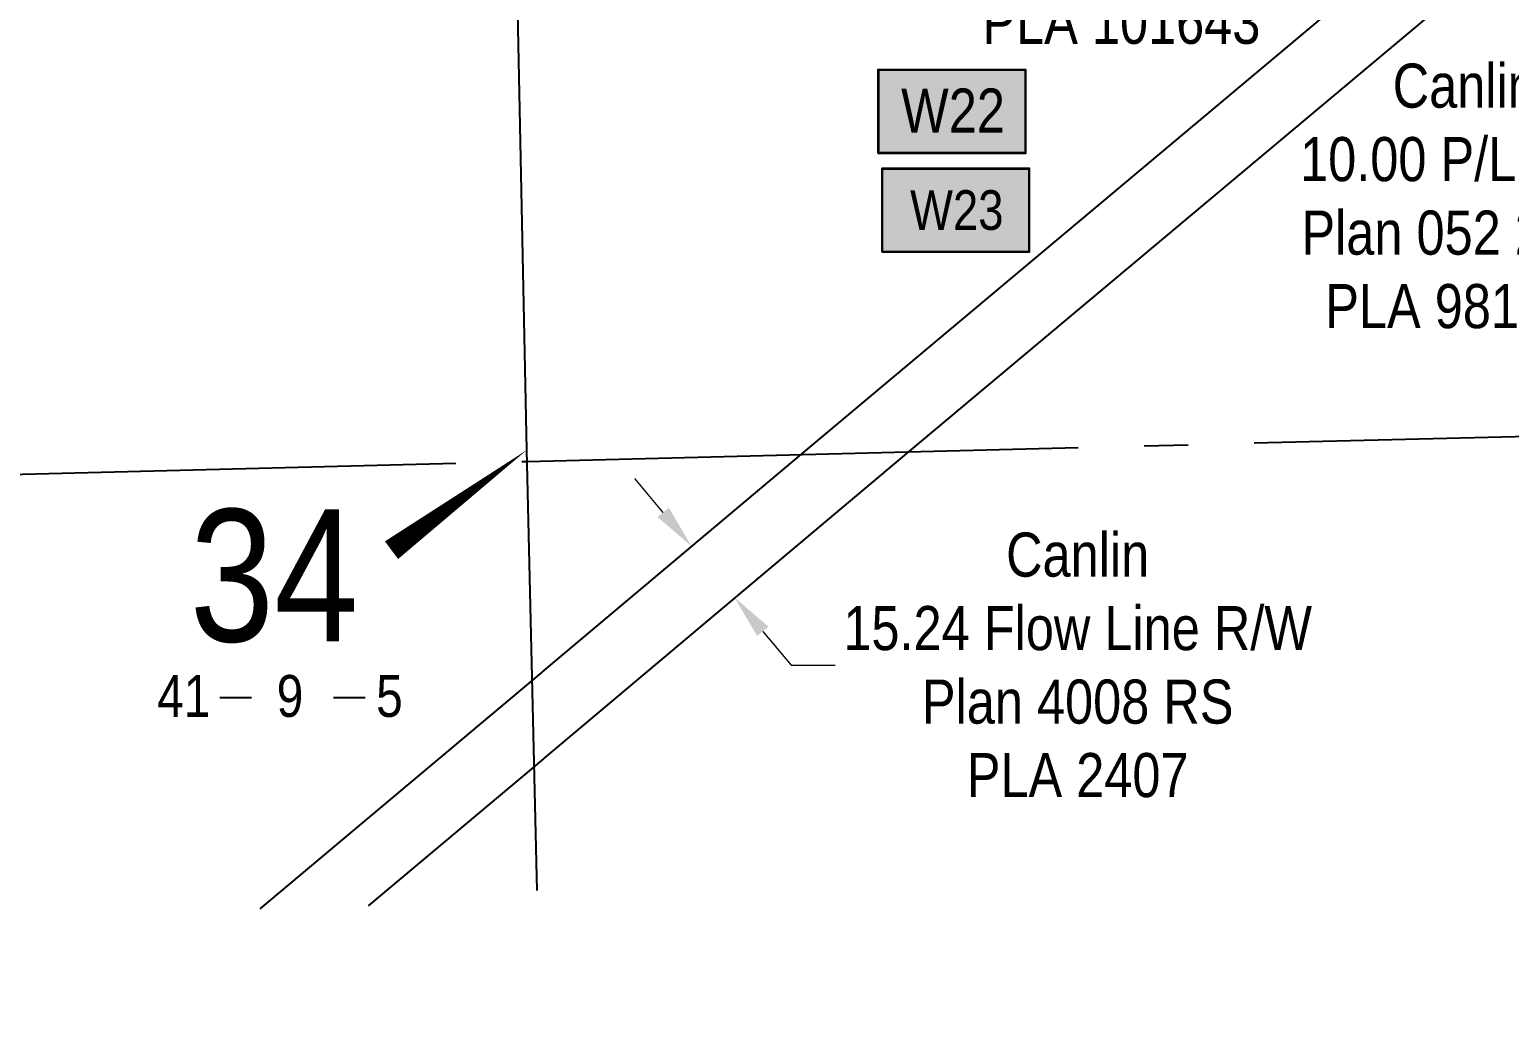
# Model space of a CAD drawing. Extents: x 616011 to 624727, y 5824635 to 5831187.
# Drawn here: x 620991.8 to 621327.5, y 5826260 to 5826485.8 of the extents above; entities that cross this region are included whole.
import ezdxf
from ezdxf.enums import TextEntityAlignment as Align

# ---------------------------------------------------------------- set-up
doc = ezdxf.new("R2010")
doc.units = 0
doc.header["$LTSCALE"] = 5
doc.header["$PDSIZE"] = 0.5
doc.linetypes.add('foc-QUARTERLINE', pattern=[33, 25, -3, 2, -3])
doc.layers.get('Defpoints').update_dxf_attribs({"color": 9})
for name, color, linetype in [('10', 1, 'Continuous'), ('9', 3, 'Continuous'), ('C-RW', 13, 'Continuous'), ('L-QSEC', 8, 'foc-QUARTERLINE'), ('L-SECLBL', 7, 'Continuous'), ('P-TEMP-BLOCKS', 250, 'Continuous')]:
    doc.layers.add(name, color=color, linetype=linetype)
doc.layers.add('C-RW-T', color=13, linetype='Continuous', lineweight=9)
doc.styles.add('80CG', font='ARIALN.TTF', dxfattribs={"height": 10})
doc.styles.add('80L', font='ARIALN.TTF', dxfattribs={"height": 10})
doc.styles.add('SIMPLEX', font='ARIALN.TTF')
doc.dimstyles.new('Compass 5 000', dxfattribs={"dimscale": 5, "dimtxt": 9, "dimasz": 2, "dimexe": 0.2, "dimexo": 0.0625, "dimgap": 0.5, "dimtad": 0, "dimtih": 1, "dimtoh": 1, "dimzin": 0, "dimdsep": 46, "dimtxsty": '80CG', "dimcen": 0.1, "dimse1": 1, "dimse2": 1, "dimclrd": 256, "dimclrt": 256, "dimaunit": 1, "dimadec": 4, "dimazin": 0, "dimtfac": 0.06, "dimtofl": 0, "dimtmove": 0, "dimatfit": 1, "dimfxl": 0.2, "dimtolj": 1, "dimtzin": 0, "dimlwd": -1, "dimarcsym": 0})

# ---------------------------------------------------------------- blocks, each defined once
blk = doc.blocks.new('L-SECLBL')
at = {"layer": '9', "color": 7}
for p, q in [((-5.08, -27.83), (-12.29, -27.83)), ((20.7, -27.83), (13.5, -27.83))]:
    blk.add_line(p, q, dxfattribs=at)
at = {"layer": '10', "color": 2, "style": 'SIMPLEX'}
blk.add_attdef('SEC', text='', height=30, dxfattribs=at).set_placement((0, 0), align=Align.MIDDLE)
at = {"layer": '10', "color": 5, "style": '80L'}
blk.add_attdef('TWP', text='', height=9.5, dxfattribs=at).set_placement((-14.43, -27.37), align=Align.MIDDLE_RIGHT)
blk.add_attdef('RGE', text='', height=9.5, dxfattribs=at).set_placement((3.62, -27.37), align=Align.MIDDLE_CENTER)
blk.add_attdef('MER', text='', height=9.5, dxfattribs=at).set_placement((23.17, -27.37), align=Align.MIDDLE_LEFT)
blk = doc.blocks.new('*D300')
at = {"layer": 'C-RW', "transparency": 16777216}
for p, q in [((621376.13, 5826522.37), (621377.43, 5826532.29)), ((621372.24, 5826492.81), (621366.36, 5826448.06)), ((621366.36, 5826448.06), (621356.36, 5826448.06))]:
    blk.add_line(p, q, dxfattribs=at)
for points in [[(621374.47, 5826522.59), (621377.78, 5826522.15), (621374.82, 5826512.46)], [(621370.59, 5826493.03), (621373.9, 5826492.59), (621373.55, 5826502.72)]]:
    blk.add_solid(points, dxfattribs=at)
at = {"layer": 'Defpoints', "color": 0, "transparency": 16777216}
for p in [(621374.63, 5826512.48), (621373.35, 5826502.75), (621373.55, 5826502.72)]:
    blk.add_point(p, dxfattribs=at)
at = {"layer": 'C-RW', "transparency": 16777216, "insert": (621317.28, 5826448.06), "char_height": 10, "attachment_point": 5, "style": '80CG'}
blk.add_mtext('\\A1;Canlin\\P10.00 P/L R/W\\PPlan 052 2981^JPLA 981744', dxfattribs=at)
blk = doc.blocks.new('Temp_Area3')
h = blk.add_hatch(color=111)
h.dxf.hatch_style = 1
h.paths.add_polyline_path([(-16.83, -9.44), (16.33, -9.44), (16.33, 9.05), (-16.83, 9.05)])
at = {"color": 250}
for points in [[(-17.03, -9.64), (16.53, -9.64), (16.53, 9.25), (-17.03, 9.25)], [(-16.93, -9.54), (16.43, -9.54), (16.43, 9.15), (-16.93, 9.15)]]:
    blk.add_lwpolyline(points, close=True, dxfattribs=at)
at = {"color": 250, "style": '80L'}
blk.add_attdef('TEMPORARY', text='', height=9, dxfattribs=at).set_placement((0, -0.15), align=Align.MIDDLE_CENTER)
blk = doc.blocks.new('Temporary Area')
h = blk.add_hatch(color=191)
h.dxf.hatch_style = 1
h.paths.add_polyline_path([(-16.83, -9.44), (16.33, -9.44), (16.33, 9.05), (-16.83, 9.05)])
at = {"color": 250}
for points in [[(-17.03, -9.64), (16.53, -9.64), (16.53, 9.25), (-17.03, 9.25)], [(-16.93, -9.54), (16.43, -9.54), (16.43, 9.15), (-16.93, 9.15)]]:
    blk.add_lwpolyline(points, close=True, dxfattribs=at)
at = {"color": 250, "style": '80L'}
blk.add_attdef('TEMPORARY', text='', height=9, dxfattribs=at).set_placement((0, -0.15), align=Align.MIDDLE_CENTER)
blk = doc.blocks.new('*D188')
at = {"layer": 'C-RW-T', "transparency": 16777216}
for p, q in [((621135.56, 5826376.33), (621129.13, 5826384)), ((621158.16, 5826349.36), (621164.58, 5826341.69)), ((621164.58, 5826341.69), (621174.58, 5826341.69))]:
    blk.add_line(p, q, dxfattribs=at)
for points in [[(621136.83, 5826377.4), (621134.28, 5826375.26), (621141.98, 5826368.67)], [(621159.44, 5826350.43), (621156.88, 5826348.29), (621151.74, 5826357.02)]]:
    blk.add_solid(points, dxfattribs=at)
at = {"layer": 'Defpoints', "color": 0, "transparency": 16777216}
for p in [(621266.05, 5826472.64), (621275.81, 5826460.99), (621151.74, 5826357.02)]:
    blk.add_point(p, dxfattribs=at)
at = {"layer": 'C-RW-T', "transparency": 16777216, "insert": (621229.58, 5826341.69), "char_height": 10, "attachment_point": 5, "style": '80CG'}
blk.add_mtext('\\A1;Canlin\\P15.24 Flow Line R/W\\PPlan 4008 RS\\PPLA 2407', dxfattribs=at)
blk = doc.blocks.new('*D221')
at = {"layer": 'C-RW-T', "transparency": 16777216}
for p, q in [((621315.5, 5826533.79), (621322.23, 5826541.19)), ((621295.32, 5826511.6), (621288.59, 5826504.21)), ((621288.59, 5826504.21), (621278.59, 5826504.21))]:
    blk.add_line(p, q, dxfattribs=at)
for points in [[(621314.27, 5826534.91), (621316.74, 5826532.67), (621308.77, 5826526.39)], [(621294.08, 5826512.73), (621296.55, 5826510.48), (621302.05, 5826519)]]:
    blk.add_solid(points, dxfattribs=at)
at = {"layer": 'Defpoints', "color": 0, "transparency": 16777216}
for p in [(621310.27, 5826525.03), (621302.05, 5826519), (621303.55, 5826517.64)]:
    blk.add_point(p, dxfattribs=at)
at = {"layer": 'C-RW-T', "transparency": 16777216, "insert": (621239.5, 5826504.21), "char_height": 10, "attachment_point": 5, "style": '80CG'}
blk.add_mtext('\\A1;Canlin\\P10.00 P/L R/W\\PPLA 101643', dxfattribs=at)

msp = doc.modelspace()

# ---------------------------------------------------------------- linework, layer by layer
at = {"layer": 'C-RW'}
for points in [[(621044.159, 5826286.447), (621107.92, 5826339.967), (621108.175, 5826340.182), (621166.913, 5826389.54), (621311.31, 5826510.572), (621319.041, 5826517.053), (621326.722, 5826523.495), (621338.295, 5826533.201)], [(621332.111, 5826508.168), (621322.656, 5826500.247), (621191.277, 5826390.154), (621108.626, 5826320.656), (621108.371, 5826320.441), (621068.603, 5826287.065)]]:
    msp.add_lwpolyline(points, dxfattribs=at)
at = {"layer": 'L-QSEC', "linetype": 'ByBlock'}
msp.add_line((621104.648, 5826390.494), (621088.126, 5827188.263), dxfattribs=at)
at = {"layer": 'L-QSEC'}
for p, q in [((621104.708, 5826387.906), (621907.075, 5826408.196)), ((620303.776, 5826367.653), (621104.708, 5826387.906)), ((621106.957, 5826290.559), (621104.648, 5826390.494))]:
    msp.add_line(p, q, dxfattribs=at)
at = {"layer": 'L-SECLBL', "flags": 128}
msp.add_lwpolyline([(621104.648, 5826390.494, 0, 4.998, 0), (621073.923, 5826367.764, 0, 0, 0)], format="xyseb", dxfattribs=at)

# ---------------------------------------------------------------- block references
at = {"layer": 'L-SECLBL', "color": 3, "xscale": 0.9996189999999939, "yscale": 0.9996189999999939, "zscale": 0.9996189999999939}
msp.add_blockref('L-SECLBL', (621047.277, 5826362.069), dxfattribs=at).add_auto_attribs({'SEC': '34', 'TWP': '41', 'RGE': '9', 'MER': '5'})
at = {"layer": 'P-TEMP-BLOCKS'}
ref = msp.add_blockref('Temporary Area', (621201.301, 5826467.479), dxfattribs=at)
ref.add_attrib('TEMPORARY', 'W22', dxfattribs={"layer": '0', "color": 250, "height": 10, "style": '80L'}).set_placement((621201.301, 5826467.479), align=Align.MIDDLE_CENTER)
at = {"layer": 'P-TEMP-BLOCKS', "xscale": 0.99962207, "yscale": 0.99962207, "zscale": 0.99962207}
msp.add_blockref('Temp_Area3', (621202.154, 5826445.062), dxfattribs=at).add_auto_attribs({'TEMPORARY': 'W23'})

# ---------------------------------------------------------------- dimensions: what is measured, and where the dimension line sits
at = {"layer": 'C-RW'}
dim = msp.add_linear_dim(base=(621373.546, 5826502.723), p1=(621374.631, 5826512.481), p2=(621373.353, 5826502.748), angle=262.51418, text='Canlin\\P10.00 P/L R/W\\PPlan 052 2981^JPLA 981744', dimstyle='Compass 5 000', dxfattribs=at)
dim.commit()
dim.dimension.update_dxf_attribs({"geometry": '*D300', "text_midpoint": (621317.277, 5826448.057), "dimtype": 161})
at = {"layer": 'C-RW-T'}
dim = msp.add_aligned_dim(p1=(621310.275, 5826525.029), p2=(621303.547, 5826517.635), distance=-2.029, text='Canlin\\P10.00 P/L R/W\\PPLA 101643', dimstyle='Compass 5 000', override={"dimtxt": 10}, dxfattribs=at)
dim.commit()
dim.dimension.update_dxf_attribs({"geometry": '*D221', "text_midpoint": (621239.5, 5826504.208)})
dim = msp.add_linear_dim(base=(621151.739, 5826357.022), p1=(621266.051, 5826472.636), p2=(621275.81, 5826460.991), angle=309.96221, text='Canlin\\P15.24 Flow Line R/W\\PPlan 4008 RS\\PPLA 2407', dimstyle='Compass 5 000', dxfattribs=at)
dim.commit()
dim.dimension.update_dxf_attribs({"geometry": '*D188', "text_midpoint": (621229.584, 5826341.693), "dimtype": 161})

doc.saveas('drawing.dxf')
